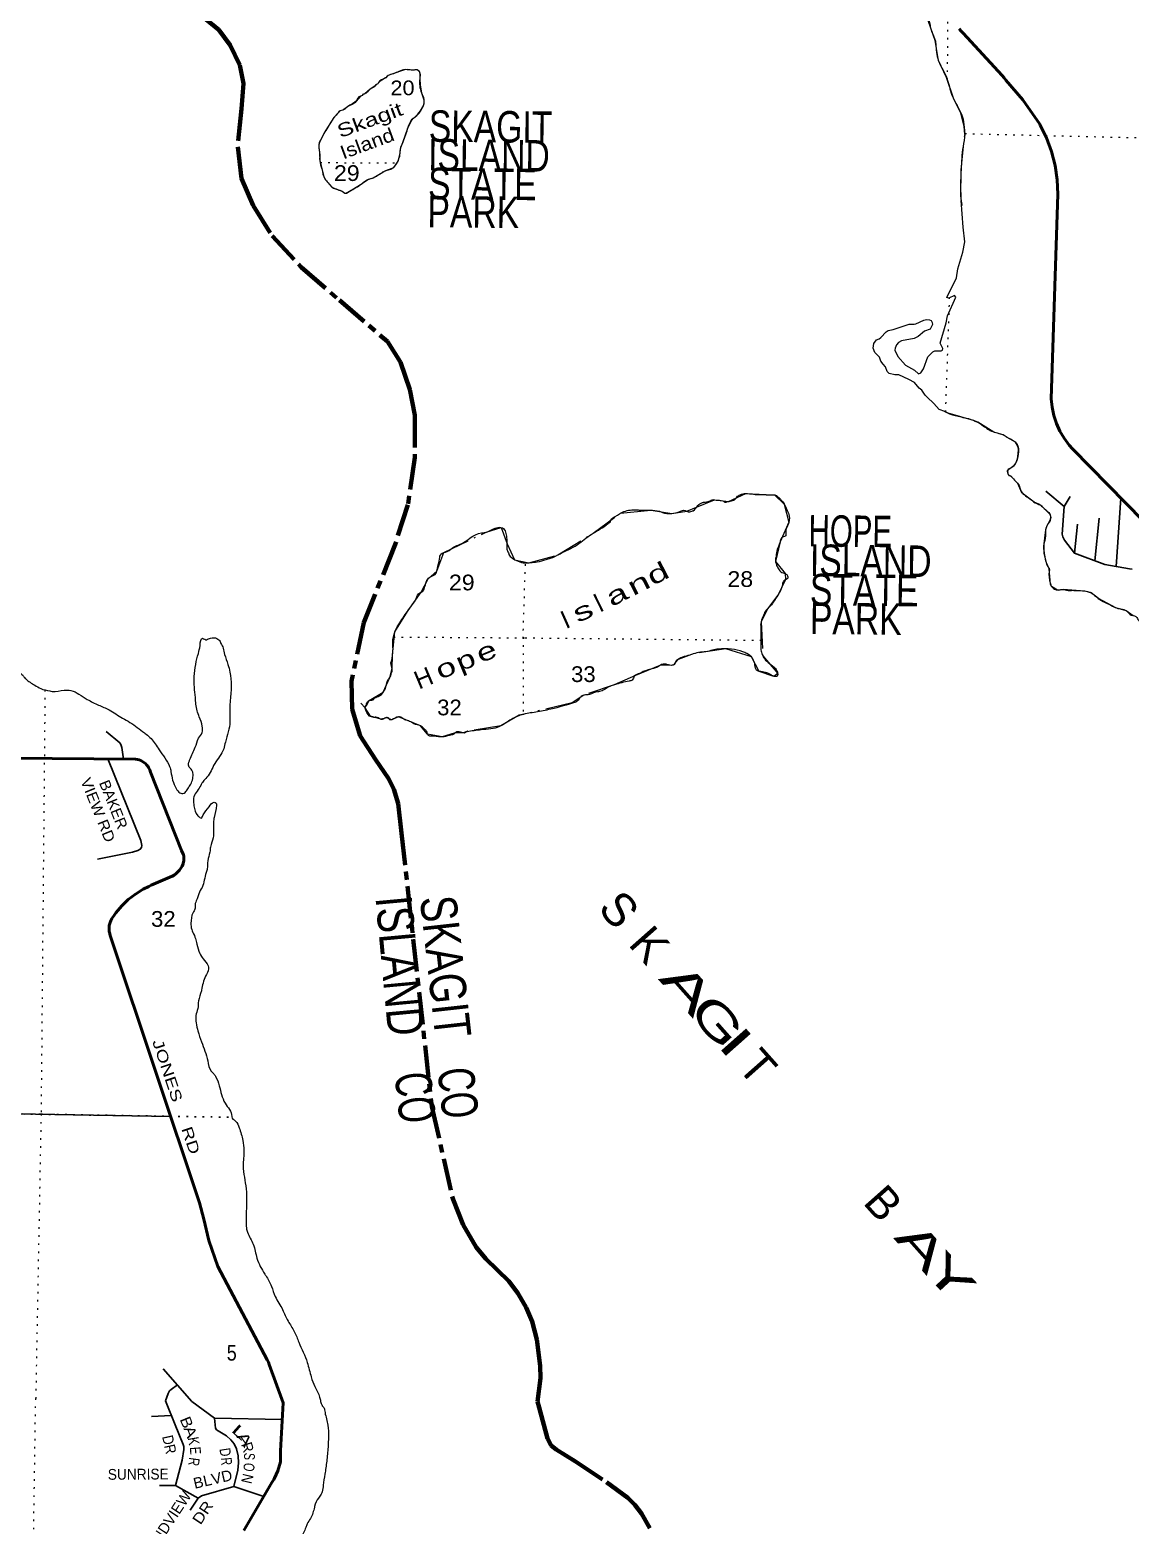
# Model space of a CAD drawing. Header units: feet. Extents: x -493433 to -244333, y 184684 to 373072.
# Drawn here: x -390233 to -377997, y 323458 to 340089 of the extents above; entities that cross this region are included whole.
import ezdxf
from ezdxf.enums import TextEntityAlignment as Align

# ---------------------------------------------------------------- set-up
doc = ezdxf.new("R2010")
doc.units = ezdxf.units.FT
doc.header["$LTSCALE"] = 60
for name, pattern in [('DOT_DASHED', [7.7, 5, -1.2, 0.3, -1.2]), ('DOTTED', [1.5, 0.3, -1.2]), ('LONG_DASH_SHORT_DASH', [9.9, 6, -1.2, 1.5, -1.2])]:
    doc.linetypes.add(name, pattern=pattern)
for name, color, linetype, lineweight in [('11', 7, 'LONG_DASH_SHORT_DASH', 60), ('12', 7, 'LONG_DASH_SHORT_DASH', 13), ('26', 7, 'Continuous', 40), ('27', 7, 'Continuous', 13), ('29', 7, 'Continuous', 25), ('30', 7, 'Continuous', 13), ('39', 7, 'Continuous', 13), ('41', 7, 'Continuous', 13), ('44', 7, 'DOT_DASHED', 13), ('6', 7, 'DOTTED', 25), ('7', 7, 'DOTTED', 13)]:
    doc.layers.add(name, color=color, linetype=linetype, lineweight=lineweight)
doc.layers.add('42', color=7, linetype='Continuous')

msp = doc.modelspace()

# ---------------------------------------------------------------- linework, layer by layer
at = {"layer": '11'}
for points in [[(-388372.74, 340286.98), (-388129.99, 340088.07), (-388005.49, 339919.9), (-387899.74, 339698.2), (-387856.34, 339494.15), (-387880.98, 339212.07), (-387921.25, 338788.11), (-387877.71, 338437.64), (-387750.32, 338136.26), (-387539.4, 337799.87), (-387215.93, 337450.77), (-386789.1, 337081.2), (-386256.94, 336621.99), (-386110.27, 336392.51), (-386006.77, 336089.75), (-385953.36, 335803.16), (-385952.33, 335332.6), (-386027.88, 334806.66), (-386171.65, 334363.64), (-386517.39, 333497.64), (-386657.26, 332845.66), (-386648.47, 332533.2), (-386560, 332237.53), (-386390.64, 331975.03), (-386243.47, 331763), (-386183.91, 331644.86), (-386137.38, 331484.6), (-386099.38, 331155.6), (-385763.09, 328112.09), (-385527.03, 327078.17), (-385414.43, 326799.19), (-385270.28, 326548.62), (-385163.68, 326417.7), (-384907.45, 326169.85), (-384807.14, 326038.98), (-384714.58, 325878.1), (-384647.51, 325721.31), (-384594.7, 325521.28), (-384557.97, 325228.41), (-384554.59, 325092.62), (-384586.66, 324832.17), (-384570.68, 324766.57)], [(-384570.68, 324766.57), (-384476.39, 324422.35), (-384434.3, 324344.43), (-384381.7, 324296.77), (-384166.08, 324165.39), (-383821.93, 323936.54), (-383584.58, 323760.12), (-383505.57, 323681.79), (-383432.36, 323586.37), (-383338.86, 323425.22)]]:
    msp.add_lwpolyline(points, dxfattribs=at)
at = {"layer": '26'}
msp.add_line((-388646.97, 330672.73), (-388643.39, 330674.01), dxfattribs=at)
for points in [[(-376070.5, 332814.02), (-378638.33, 335429.64), (-378674.85, 335471.43), (-378730.14, 335546.51), (-378777.28, 335626.95), (-378815.75, 335711.89), (-378845.13, 335800.37), (-378865.11, 335891.45), (-378875.45, 335984.11), (-378800.96, 338260.63), (-378807.34, 338421.21), (-378830.47, 338580.24), (-378870.1, 338735.99), (-378925.79, 338886.73), (-378996.93, 339030.83), (-379001.73, 339039.32), (-379188.26, 339310.34), (-379377.16, 339530.14), (-379398.64, 339555.14), (-379419.7, 339580.14), (-379853.95, 340051.85), (-379876.41, 340076.26), (-379899.58, 340101.85)], [(-390449.81, 331988.17), (-389057.68, 331976.75), (-389037.79, 331973.6), (-389018.33, 331968.39), (-388999.52, 331961.17), (-388981.57, 331952.03), (-388964.67, 331941.06), (-388949.02, 331928.38), (-388934.77, 331914.14), (-388922.09, 331898.49), (-388912.53, 331883.76), (-388899.9, 331858.81), (-388890, 331833.76), (-388545.62, 330962.2), (-388529.36, 330921.04), (-388526.3, 330912.2), (-388522.71, 330898.26), (-388519.7, 330878.05), (-388519.35, 330869.95), (-388519.36, 330844.98), (-388526.78, 330819.95), (-388529.19, 330812.34), (-388539.92, 330787.75), (-388553.16, 330764.41), (-388568.76, 330742.59), (-388586.56, 330722.52), (-388606.36, 330704.42), (-388627.95, 330688.49), (-388651.08, 330674.9)], [(-387416.62, 324815.89), (-387570.73, 325244.82), (-387579.7, 325269.8), (-387592.92, 325294.82), (-388141.8, 326333.65), (-388244.58, 326621.42), (-388299.44, 326860.65), (-388348.33, 327041.81), (-389329.45, 329981.27), (-389337.79, 330006.27), (-389344.05, 330031.27), (-389345.7, 330036.46), (-389350.29, 330058.77), (-389352.52, 330081.43), (-389352.37, 330104.21), (-389349.84, 330126.84), (-389344.96, 330149.09), (-389337.78, 330170.7), (-389330.81, 330186.09), (-389319.92, 330205.62), (-389298.63, 330236.09), (-389276.89, 330267.2), (-389212.12, 330344.47), (-389139.62, 330414.54), (-389060.19, 330476.66), (-388974.7, 330530.13), (-388909.1, 330562.16), (-388884.1, 330574.37), (-388859.1, 330585.98), (-388651.08, 330674.89)], [(-387852.1, 323397.74), (-387540.64, 323931.5), (-387520.49, 323966.02), (-387513.31, 323981.5), (-387476.63, 324060.51), (-387446.55, 324162.83), (-387445.31, 324232.56), (-387444.6, 324271.93), (-387445.46, 324282.56), (-387416.62, 324815.89)]]:
    msp.add_lwpolyline(points, dxfattribs=at)
at = {"layer": '29'}
for p, q in [((-378730.88, 334788.05), (-378935.63, 334956.76)), ((-378730.88, 334788.05), (-378662.29, 334897.17)), ((-378150.21, 334120.37), (-378100.04, 334881.34)), ((-378388.21, 334183.73), (-378341.78, 334657.9)), ((-378615.39, 334267.66), (-378581.14, 334590.3)), ((-392613.37, 328066.7), (-388667.27, 328003.29)), ((-388750.47, 325197.14), (-388430.18, 324833.55)), ((-388660.17, 324676.95), (-388882.28, 324666.99)), ((-388615.3, 323898.35), (-388792.81, 323897.2)), ((-388615.3, 323898.35), (-388361.05, 323758.78))]:
    msp.add_line(p, q, dxfattribs=at)
for points in [[(-377973.2, 334090.78), (-378005.02, 334094.97), (-378276.57, 334142.48), (-378615.31, 334267.63), (-378726.02, 334412.52), (-378743.07, 334449.08), (-378750.63, 334481.17), (-378730.88, 334788.05)], [(-389385.15, 332284.21), (-389234.09, 332158.73), (-389222.76, 332141.98), (-389210.58, 332107.86), (-389192.18, 331977.85)], [(-389365.82, 331979.28), (-388999.76, 331071.63), (-388986.44, 331015.9), (-388991.31, 330993.96), (-389005.56, 330975.35), (-389032.73, 330962.28), (-389092.93, 330942.92), (-389479.77, 330866.18)], [(-388593.15, 325018.55), (-388661.92, 324966.99), (-388679.47, 324949.23), (-388696.52, 324922.42), (-388724.49, 324838.69)], [(-388724.49, 324838.69), (-388618.68, 324573.37), (-388527.99, 324353.93), (-388520.5, 324332.25), (-388520.5, 324299.75), (-388540.86, 324181.54), (-388615.3, 323898.35)], [(-388430.18, 324833.55), (-388178.98, 324647.66), (-387426.47, 324633.82)], [(-388178.98, 324647.66), (-388167.95, 324536.88), (-388158.31, 324519.11), (-388140.45, 324504.49), (-388047.32, 324451.2), (-387997.53, 324407), (-387961.79, 324359.87), (-387936.42, 324305.54), (-387917.94, 324229.88), (-387911.44, 324151.89), (-387920.8, 324070.09), (-387964.23, 323886.48)], [(-387631.01, 323776.63), (-387964.23, 323886.48), (-388323.98, 323783.03), (-388361.05, 323758.78), (-388449.49, 323624.62)]]:
    msp.add_lwpolyline(points, dxfattribs=at)
at = {"layer": '39'}
for p, q in [((-379876.02, 338186.76), (-379866.42, 338134.71)), ((-379857.55, 338160.67), (-379857.74, 338160.13)), ((-383793.98, 334604.84), (-383777.41, 334618.45)), ((-384215.51, 332597.65), (-384215.59, 332597.65))]:
    msp.add_line(p, q, dxfattribs=at)
for points in [[(-380602.78, 341287.24), (-380566.8, 341198.67), (-380546.37, 341141.51), (-380536.15, 341080.62), (-380507.58, 341025.22), (-380476.3, 340927.35), (-380415.11, 340687.24), (-380385.22, 340609.59), (-380324.38, 340488.58), (-380304.95, 340399.16), (-380285.51, 340309.73), (-380245.49, 340233.78), (-380222.08, 340142.21), (-380209.71, 340085.3), (-380162.92, 339966.76), (-380158.12, 339926.24), (-380156.67, 339908.02), (-380121.83, 339729.3), (-380078.08, 339643.14), (-380034.79, 339550.29), (-379977.75, 339363.45), (-379886.53, 339180.93), (-379854.86, 339095.16), (-379838.45, 338973.52), (-379835.79, 338929.04), (-379854.21, 338790.34), (-379876.31, 338532.66), (-379881.66, 338294.65), (-379876.02, 338186.76)], [(-386251.73, 339580.94), (-386129.25, 339625.54), (-386057.94, 339647.52), (-385969.35, 339640.7), (-385932.87, 339645.6), (-385893.66, 339608.04), (-385893.51, 339547.48), (-385874.31, 339385.39), (-385848.26, 339313.92), (-385847.24, 339281.6), (-385860.71, 339237.61), (-385942.89, 339125.14), (-385969.73, 339105.8), (-386031.88, 338988.66), (-386089.4, 338824.96), (-386095.96, 338809.01), (-386106.84, 338783.11), (-386117.59, 338696.65), (-386135.65, 338634.65), (-386173.88, 338573.27), (-386194.66, 338553.75), (-386294.76, 338514.5), (-386337.92, 338489.62), (-386422.2, 338439.78), (-386481.29, 338421.46), (-386557.64, 338367.34), (-386697.48, 338282.92), (-386722.05, 338271.57), (-386767.61, 338299.25), (-386805.61, 338310.53), (-386813.55, 338314.82), (-386869.38, 338336.76), (-386916.22, 338388.69), (-386953.22, 338432.25), (-386986.15, 338542.27), (-387009.56, 338633.85), (-387010.79, 338724.72), (-387019.37, 338773.44), (-387006.93, 338849.75), (-386992, 338875.51), (-386963.86, 338937.21), (-386919.4, 339004.44), (-386853.53, 339111.37), (-386826.39, 339140.79), (-386782.55, 339187.86), (-386754.01, 339197.05), (-386667.52, 339252.88), (-386657.32, 339256.59), (-386605.66, 339295.33), (-386557.48, 339352.36), (-386537.07, 339359.79), (-386532.73, 339369.75), (-386510.3, 339377.12), (-386452.23, 339427.77), (-386396.67, 339462.36), (-386379.91, 339482.02), (-386363.59, 339487.57), (-386354.97, 339505.46), (-386276.73, 339555.48), (-386251.73, 339580.94)], [(-391679.5, 336873), (-391651.49, 336849.32), (-391634.44, 336829.2), (-391532.08, 336745.26), (-391445.48, 336673.9), (-391375.85, 336641.45), (-391316.54, 336601.23), (-391227.68, 336537.89), (-391179.33, 336469.77), (-391124.31, 336421.61), (-391074.31, 336341.32), (-390967.08, 336218.87), (-390933.44, 336197.63), (-390901.42, 336188.55), (-390844.57, 336134.29), (-390808.82, 336050.41), (-390806.99, 336044.3), (-390786.19, 335868.04), (-390786.67, 335787.31), (-390787.96, 335549.18), (-390805.87, 335426.62), (-390808.48, 335341.92), (-390841.84, 335110.84), (-390866.4, 334772.52), (-390873.82, 334728.35), (-390876.76, 334502.37), (-390872.51, 334443.71), (-390823.03, 334216.09), (-390797.44, 333868.12), (-390791.41, 333736.73), (-390756.52, 333624.62), (-390754.88, 333612.46), (-390740.06, 333569.61), (-390721.92, 333437.84), (-390686.97, 333327.75), (-390614.03, 333206.37), (-390567.32, 333150.41), (-390476.94, 333070.88), (-390439.2, 333051.52), (-390435.36, 333045.35), (-390451.79, 333035.77), (-390436.41, 333011.07), (-390388.02, 333009.55), (-390349.63, 332945.78), (-390312.38, 332910.3), (-390304.63, 332899.96), (-390279.35, 332868.89), (-390178.52, 332801.13), (-390111.09, 332762.69), (-390013.04, 332735.39), (-389986.96, 332730.53), (-389851.32, 332744.44), (-389776.72, 332742.09), (-389687.24, 332698.92), (-389594.16, 332641.5), (-389468.94, 332579.04), (-389351.55, 332524.89), (-389203.02, 332433.44), (-389119.71, 332386.41), (-388959.89, 332268.36), (-388940.15, 332253.62), (-388838.43, 332149.5), (-388796.13, 332081.56), (-388678.81, 331894.21), (-388664.37, 331839.26), (-388645.17, 331741.77), (-388605.57, 331651.72), (-388564.73, 331602), (-388542.74, 331595.25), (-388497.7, 331616.04), (-388470.18, 331657.56), (-388444.68, 331699.15), (-388420.59, 331825.55), (-388431.76, 331856.17), (-388466.8, 331897.64), (-388458.88, 331957.94), (-388454.42, 331971.94), (-388393.67, 332109.3), (-388356.29, 332209.04), (-388318.01, 332272.43), (-388315.76, 332345.02), (-388348.94, 332446.98), (-388373.03, 332516.37), (-388392.74, 332662.31), (-388405.68, 332896.85), (-388359.41, 333153.75), (-388340.54, 333241.97), (-388311.84, 333321.8), (-388263.89, 333306.17), (-388255.64, 333311.96), (-388245.43, 333315.68), (-388225.02, 333323.12), (-388152.5, 333318.82), (-388117.2, 333285.42), (-388107.74, 333264.94), (-388083.16, 333211.68), (-388069.14, 333142.62)], [(-380066.28, 335850.02), (-380004.65, 335819.83), (-379876.62, 335783.51), (-379718.58, 335738.16), (-379627.46, 335682.81), (-379524.43, 335621.03), (-379394.62, 335576.58), (-379368.91, 335559.62), (-379275.72, 335506.22), (-379241.23, 335446.6), (-379237.95, 335422.28), (-379251.4, 335313.7), (-379279.6, 335250), (-379314.76, 335222.85), (-379341.47, 335207.54), (-379358.29, 335185.87), (-379357.02, 335161.61), (-379343.78, 335132.94), (-379319.83, 335124.11), (-379313.97, 335117.87), (-379232.22, 335020.43), (-379222.89, 334995.91), (-379206.12, 334950.98), (-379101.75, 334866.95), (-379070.3, 334839.73), (-378992.8, 334800.95), (-378953.54, 334765.41), (-378888.88, 334702.81), (-378880.3, 334654.1), (-378923.17, 334572.7), (-378936.65, 334528.71), (-378938.21, 334478.3), (-378938.83, 334458.13), (-378955.87, 334363.81), (-378955.99, 334295.18), (-378945.83, 334232.29), (-378910.95, 334120.18), (-378895.63, 334093.46), (-378897.64, 334058.45)], [(-383777.41, 334618.45), (-383775.02, 334630.48), (-383723.12, 334677.29), (-383626.61, 334730.78), (-383480.7, 334750.41), (-383434.39, 334746.93), (-383309.26, 334747.03), (-383204.98, 334725.59), (-383167.05, 334712.29), (-383098.5, 334710.13), (-383011.12, 334729.59), (-382962.17, 334746.21), (-382894.12, 334727.93), (-382871.69, 334735.3), (-382857.39, 334740.9), (-382803.16, 334797.73), (-382753.71, 334830.49), (-382739.47, 334834.07), (-382678.55, 334846.28), (-382631.55, 334865), (-382601.5, 334857.99), (-382525.07, 334849.53), (-382497.28, 334834.53), (-382481.03, 334838.06), (-382389.24, 334869.48), (-382370.35, 334893.11), (-382333.24, 334918.18), (-382276.29, 334932.53), (-382185.75, 334923.63), (-382022.44, 334918.5), (-382006.31, 334917.99), (-381947.84, 334916.15), (-381886.77, 334867.8), (-381859.42, 334838.69), (-381811.89, 334744.34), (-381787.61, 334681), (-381800.56, 334588.57), (-381824.79, 334522.73), (-381826.48, 334468.28), (-381826.67, 334462.23), (-381861.44, 334447.18), (-381884.67, 334413.59), (-381895.94, 334375.59), (-381926.85, 334289.78), (-381937.1, 334219.45), (-381939.36, 334211.45), (-381927.69, 334132.37), (-381900.95, 334083.08), (-381881.41, 334062.28), (-381827.66, 334038.39), (-381806.11, 334017.52), (-381804.9, 333991.25), (-381846.16, 333962.27), (-381863.6, 333920.43), (-381885.82, 333854.52), (-381926.37, 333783.13), (-382010.7, 333666.7), (-382052.4, 333623.61), (-382080.6, 333559.9), (-382105.08, 333485.99), (-382102.99, 333423.35), (-382103.3, 333413.27), (-382104.06, 333257.88), (-382102.03, 333193.22), (-382087.52, 333140.29), (-382064.7, 333095.17), (-382007.85, 333040.9), (-381940.99, 332984.3), (-381920, 332945.29), (-381923.45, 332898.98), (-381961.76, 332900.18), (-381997.49, 332919.47), (-382053.31, 332941.4), (-382119.53, 332953.58), (-382145.49, 332962.47), (-382162.82, 332989.26), (-382176.77, 333060.34), (-382180.56, 333068.53), (-382195.75, 333099.29), (-382260.73, 333151.79), (-382302.5, 333171.28), (-382430.79, 333199.53), (-382576.02, 333202.08), (-382642.99, 333190.06), (-382714.17, 333172.11), (-382795.13, 333164.57), (-382874.57, 333140.82), (-383031.74, 333083.19), (-383048.37, 333067.57), (-383063.67, 333029.71), (-383098.26, 333020.7), (-383132.41, 333025.81), (-383140.41, 333028.08), (-383206.94, 333030.17), (-383254.25, 333001.39), (-383299.11, 332986.65), (-383415.22, 332951.95)], [(-386492.63, 332566.28), (-386476.96, 332616.26), (-386456.31, 332631.75), (-386409.56, 332642.39), (-386405.28, 332650.33), (-386360.18, 332673.14), (-386295.75, 332733.69), (-386282.96, 332755.49), (-386245.26, 332865.31), (-386219.89, 332902.86), (-386210.76, 332936.89), (-386204.28, 332950.82), (-386217.29, 333052.14), (-386212.83, 333066.13), (-386194.72, 333194.74), (-386194.47, 333202.81), (-386197.85, 333289.7), (-386183.75, 333353.85), (-386170.16, 333401.86), (-386118.85, 333495.12), (-386021.62, 333637.39), (-385936.98, 333763.91), (-385896.68, 333827.24), (-385872.12, 333838.57), (-385844.53, 333882.11), (-385824.33, 333948.09), (-385786.36, 334001.38), (-385726.9, 334031.81), (-385710.08, 334053.48), (-385703.03, 334085.56), (-385700.64, 334097.6), (-385677.11, 334205.85), (-385661.38, 334257.83), (-385591.83, 334287.94), (-385513.54, 334339.98), (-385454.27, 334364.36), (-385212.12, 334494), (-385167.57, 334498.66), (-385075.48, 334540.17), (-385010.39, 334556.29), (-384978.32, 334549.23), (-384956.7, 334530.38), (-384936.27, 334473.22), (-384928.25, 334406.37), (-384917.94, 334282.91), (-384906.52, 334260.35), (-384904.69, 334254.24), (-384871.61, 334214.85), (-384804.12, 334178.41), (-384725.98, 334159.81), (-384667.33, 334164.02), (-384590.4, 334171.69), (-384490.67, 334198.83), (-384443.86, 334211.49), (-384335.33, 334262.57), (-384146.6, 334361.61), (-383989.63, 334477.77), (-383831.2, 334575.74), (-383793.98, 334604.84)], [(-378897.64, 334058.45), (-378899.08, 334028.23), (-378895.53, 333992.41), (-378890.84, 333952.11), (-378881.26, 333927.28)], [(-378881.26, 333927.28), (-378873.27, 333903.02), (-378835.96, 333869.55), (-378797.96, 333858.27), (-378751.35, 333864.86), (-378687.14, 333852.76), (-378636.61, 333855.2), (-378622.5, 333854.76), (-378471.54, 333841.92), (-378431.58, 333828.56), (-378352.81, 333765.53), (-378192, 333679.73), (-378164.21, 333664.73), (-378038.26, 333626.44), (-377983.17, 333580.31), (-377921.43, 333554.14), (-377910.01, 333531.58), (-377858.46, 333501.69), (-377772.52, 333474.77), (-377738.06, 333479.74), (-377702.01, 333470.53), (-377639.89, 333456.46), (-377608.32, 333433.26), (-377506.49, 333397.76), (-377492.76, 333385.22), (-377441.96, 333331.14), (-377295.45, 333239.74), (-377269.55, 333228.83), (-377092.46, 333081.96), (-376950.43, 332976.57), (-376885.08, 332936.16), (-376824.84, 332926.18), (-376781.8, 332882.44), (-376766.55, 332853.71), (-376755.07, 332833.16), (-376712.71, 332767.24), (-376683.17, 332744.11), (-376660.9, 332680.83), (-376618.36, 332620.95), (-376617.97, 332568.46), (-376604.52, 332481.25), (-376614.96, 332404.87), (-376608.71, 332346.15), (-376628.1, 332306.39), (-376632.64, 332290.39), (-376624.51, 332292.14), (-376571.95, 332229.94), (-376529.84, 332155.95), (-376461.38, 332020.58), (-376418.77, 331962.72), (-376402.88, 331889.55), (-376373.06, 331809.9), (-376369.27, 331801.71), (-376341.41, 331724.13), (-376339.93, 331641.33), (-376317.92, 331570)], [(-388069.14, 333142.62), (-388030.22, 333030.38), (-388008.65, 332944.94), (-387995.11, 332795.15), (-388009.85, 332448.44), (-388007.44, 332395.89), (-388058.89, 332167.41), (-388077.39, 332091.29), (-388177.25, 331928.92), (-388190.09, 331905.1), (-388277.31, 331760.5), (-388314.9, 331719.3), (-388332.09, 331685.52), (-388408.66, 331558.75), (-388412.79, 331490.25), (-388409.69, 331459.87), (-388364.72, 331347.46), (-388337.25, 331322.37)], [(-383415.22, 332951.95), (-383452.19, 332930.91), (-383507.55, 332902.38), (-383535.2, 332856.82), (-383567.84, 332845.74), (-383730.56, 332804.43), (-383781.59, 332785.85), (-383855.54, 332743.77), (-383910.54, 332727.33), (-383920.62, 332727.65), (-384008.37, 332696.1), (-384067.09, 332689.87), (-384110.18, 332667), (-384145.82, 332623.72), (-384159.12, 332614.59)], [(-385370.5, 332286.38), (-385404.01, 332267.66), (-385458.08, 332281.47), (-385486.37, 332280.35), (-385519.44, 332255.15), (-385584.57, 332237), (-385639.45, 332224.6), (-385740.13, 332231.8), (-385776.42, 332232.94), (-385806.28, 332246), (-385819.22, 332284.75), (-385844.68, 332309.77), (-385850.54, 332316.01), (-385887.91, 332347.46), (-385961.88, 332369.97), (-386009.46, 332397.7), (-386063.4, 332415.55), (-386108.9, 332445.23), (-386135.05, 332448.08), (-386206.68, 332416.01), (-386228.92, 332414.69), (-386242.47, 332433.29), (-386276.61, 332438.39), (-386297.21, 332424.91), (-386333.63, 332422.02), (-386385.43, 332443.84), (-386415.73, 332442.77), (-386421.65, 332446.99), (-386433.75, 332447.37), (-386495.96, 332524.01), (-386503.4, 332544.42), (-386496.36, 332576.5)], [(-385370.5, 332286.38), (-385214.27, 332306.93), (-385007.24, 332343.87), (-384894.48, 332413.91), (-384757.65, 332474.22), (-384607.08, 332503.92), (-384439.24, 332536.17), (-384159.12, 332614.59)], [(-388323.26, 331317.9), (-388305.88, 331357.72), (-388240.52, 331448.51), (-388184.53, 331497.22), (-388162.6, 331488.45), (-388157.3, 331464.06), (-388183.65, 331329.66), (-388191.37, 331275.4), (-388194.66, 331103.95), (-388224.1, 330999.92), (-388231.96, 330941.63), (-388255.04, 330847.49), (-388259.8, 330758.83), (-388273.21, 330716.87), (-388318.69, 330550.77), (-388355.21, 330479.26), (-388368.73, 330433.26), (-388377.36, 330415.37), (-388395.3, 330357.39), (-388398.81, 330309.06), (-388418.13, 330271.32), (-388442.03, 330150.97), (-388441.01, 330118.65), (-388390.75, 329981.83), (-388376.48, 329920.84), (-388341.42, 329814.78), (-388306.94, 329755.16), (-388250.77, 329678.73), (-388245.72, 329646.27), (-388280.59, 329562.6), (-388323.69, 329408.54), (-388326.02, 329398.52), (-388357.67, 329288.5), (-388366.39, 329201.99), (-388386.9, 329125.93), (-388383.4, 329043.07), (-388363.97, 328953.66), (-388323.35, 328831.28), (-388255.17, 328621.25), (-388216.31, 328507), (-388188.96, 328477.89), (-388169.62, 328451.04), (-388126.48, 328344.73), (-388061.83, 328150.96), (-387987.69, 328003.31), (-387987.87, 327997.26), (-387948.86, 327953.65), (-387904.79, 327877.59), (-387864.8, 327735.05), (-387852.03, 327625.66), (-387861.36, 327454.4), (-387847.14, 327326.8), (-387828.88, 327199.07), (-387823.66, 327041.48), (-387829.08, 326866.05), (-387824.25, 326760.95), (-387813.53, 326716.21), (-387749.08, 326580.98), (-387707.45, 326426.28), (-387620.07, 326249.96), (-387610.42, 326235.53), (-387545.61, 326112.4), (-387504.69, 326000.11), (-387422.42, 325854.22), (-387361.77, 325727.19), (-387292.67, 325611.99), (-387241.92, 325491.31), (-387147.97, 325266.35), (-387104.5, 325105.54), (-387063.39, 324999.3), (-387010.55, 324880.58), (-386999.89, 324833.82), (-386992.93, 324809.66)], [(-386992.93, 324809.66), (-386984.93, 324795.44), (-386980.93, 324784.44), (-386968.93, 324770.44), (-386956.03, 324741.1), (-386950.55, 324708.75), (-386918.77, 324569.08), (-386913.01, 324439.94), (-386917.1, 324325.08), (-386932.02, 324168.07), (-386952.78, 324023.26), (-386971.13, 323900.58), (-386982.51, 323828.2), (-387007.62, 323778.22), (-387024.11, 323758.35), (-387066.12, 323666.32), (-387068.32, 323656.27), (-387112.91, 323532.04), (-387150.34, 323470.18), (-387165.17, 323430.1), (-387188.45, 323370.02), (-387223.78, 323312.16), (-387296.33, 323204.53), (-387373.41, 323068.75), (-387458.34, 322945.21), (-387533.08, 322827.54), (-387591.61, 322713.62), (-387612.87, 322653.5), (-387644.09, 322599.6), (-387704.68, 322483.71), (-387712.92, 322473.76), (-387762.41, 322414.13), (-387795.04, 322394.53), (-387895.06, 322329.72), (-387995.36, 322248.78), (-388034.39, 322188.05)]]:
    msp.add_spline(points, degree=3, dxfattribs=at)
at = {"layer": '44'}
for points in [[(-379363.93, 335556.56), (-379407.34, 335583), (-379513.67, 335615.36), (-379692.1, 335725.19), (-379738.92, 335745.59), (-379877.75, 335783.83), (-380018.35, 335824.57), (-380058.35, 335845.32), (-380121.6, 335866.91), (-380181.14, 335934.91), (-380254.79, 336002.64), (-380274.32, 336027.47), (-380313.96, 336082.78), (-380342.03, 336105.43), (-380394.19, 336165.2), (-380457.28, 336200.46), (-380570.31, 336251.35), (-380612.86, 336252.48), (-380675.89, 336267.85), (-380699.7, 336287.48), (-380718.93, 336341.38), (-380742.84, 336372.31), (-380767.4, 336403.77), (-380785.22, 336447.11), (-380834.75, 336499.15), (-380853, 336548.14), (-380845.3, 336599.33), (-380816.7, 336642.34), (-380786.88, 336651.16), (-380770.43, 336668.9), (-380710.9, 336731.17), (-380688.19, 336743.72), (-380631.55, 336754.57), (-380452.16, 336816.74), (-380397.85, 336814.27), (-380378.43, 336819.71), (-380290.49, 336860.51), (-380261.69, 336866.77), (-380227.42, 336864.66), (-380210.78, 336855.29), (-380197.09, 336834.36), (-380194.26, 336810.82), (-380219.21, 336761.35), (-380282.25, 336738.35), (-380352.04, 336677.61), (-380399.64, 336657.9), (-380538.19, 336630.55), (-380572.65, 336610.7), (-380593.31, 336585.17), (-380611.22, 336548.63), (-380613.28, 336525.4), (-380579.86, 336456.54), (-380493.16, 336361.24), (-380393.79, 336303.91), (-380351.71, 336264.23), (-380324.48, 336274.26), (-380294.84, 336319.74), (-380246.89, 336451.35), (-380191.35, 336506.62), (-380167.94, 336520.75), (-380099, 336517.38), (-380082.93, 336525.63), (-380077.92, 336546.09), (-380109.59, 336603.52), (-380043.7, 336829.24), (-380027.74, 336906.7), (-379936.28, 337114.97), (-379950.81, 337136.11), (-380012.51, 337105.74), (-380033.88, 337111.78), (-379928.49, 337329.75), (-379913.9, 337432.66), (-379858.26, 337615), (-379835.44, 337732.74), (-379854.72, 337893.52), (-379879.06, 338233.7), (-379876.37, 338531.74), (-379836.03, 338925.26), (-379842.9, 339019.07), (-379877.79, 339161), (-379962.64, 339329.75), (-380038.28, 339558.2), (-380129.55, 339749.43), (-380164.02, 339972.41), (-380287.37, 340318.3)], [(-377963.42, 333571.22), (-378041.03, 333627.76), (-378154.93, 333660.23), (-378349.41, 333763.7), (-378429.68, 333827.47), (-378499.52, 333845.11), (-378740.96, 333863.49), (-378803.17, 333858.72), (-378869.58, 333897.67), (-378881.01, 333925.01), (-378896.36, 334095.54), (-378925.33, 334161.11), (-378952.75, 334268.6), (-378957.29, 334341.46), (-378937.6, 334498.04), (-378931.9, 334550.53), (-378883.05, 334646.98), (-378877.94, 334665.27), (-378883.32, 334694.9), (-378904.2, 334718.71), (-378976.39, 334786.5), (-379011.58, 334812.57), (-379062.65, 334834.31), (-379106.38, 334870.7), (-379154.26, 334901.27), (-379200.32, 334940.89), (-379245.62, 335044.34), (-379310.98, 335114.54), (-379322.81, 335126.18), (-379346.95, 335136.88), (-379355.94, 335157.63), (-379358.99, 335183.51), (-379345.52, 335204.33), (-379286.05, 335243.51), (-379265.98, 335269.95), (-379250.3, 335318.44), (-379241.06, 335372.62), (-379238.02, 335426.89), (-379245.38, 335459.89), (-379270.02, 335501.56), (-379363.93, 335556.56)], [(-386492.63, 332566.28), (-386461.02, 332629.34), (-386303.71, 332723.92), (-386230.04, 332886.9), (-386205.6, 332986.35), (-386200.77, 333138.49), (-386173.56, 333392.11), (-386026.98, 333629.43), (-385881.18, 333833.99), (-385802.15, 333984.16), (-385706.64, 334068.26), (-385627.46, 334276.82), (-385159.77, 334501.46), (-384991.56, 334554.5), (-384925.52, 334373.33), (-384842.27, 334195.63), (-384684.04, 334162.56), (-384361.82, 334248.63), (-383969.64, 334490.71), (-383663.79, 334714.9), (-383324.66, 334747.84), (-383093.97, 334710.86), (-382925.88, 334735.59), (-382818.78, 334781.22), (-382619.76, 334863.1), (-382462.93, 334843.12), (-382269.09, 334932.15), (-381952.8, 334916.31), (-381843.44, 334811.71), (-381793.46, 334614.09), (-381890.1, 334395.41), (-381939.28, 334175.42), (-381831.91, 334040.88), (-381829.4, 333975.87), (-381907.54, 333812.79), (-382025.48, 333651.53), (-382101.15, 333505.84), (-382081.67, 333124.72), (-381915.48, 332928.62), (-381957.8, 332898.35), (-382121.69, 332954.06), (-382206.11, 333113.6), (-382494.7, 333204.84), (-382843.46, 333150.84), (-383022.08, 333087.4), (-383077.33, 333022.76), (-383225.92, 333019.85), (-383495.99, 332908.54), (-383736.41, 332802.68), (-384070.81, 332688.79), (-384202.3, 332602.5), (-384789.72, 332465.06), (-384994.91, 332348.11), (-385367.37, 332286.79), (-385409.96, 332268.25), (-385501.44, 332269.36), (-385647.73, 332224.28), (-385811.77, 332255.33), (-385888.57, 332347.87), (-386132.56, 332448.48), (-386209.71, 332415.19), (-386258.68, 332438.71), (-386328.4, 332421.36), (-386446.09, 332457.09), (-386503.67, 332547.82), (-386552.8, 332599.6)]]:
    msp.add_lwpolyline(points, dxfattribs=at)
msp.add_lwpolyline([(-385926.79, 339643.89), (-385939.09, 339646.08), (-385971.75, 339640.76), (-386036.48, 339649.35), (-386066.47, 339645.46), (-386206.5, 339598.08), (-386248.98, 339582.03), (-386260.3, 339575.22), (-386275.16, 339556.81), (-386287.86, 339547.55), (-386350.11, 339509.29), (-386356.93, 339503.12), (-386359.69, 339495.25), (-386363.91, 339487.31), (-386381.44, 339480.57), (-386396.48, 339462.5), (-386449.09, 339429.99), (-386508.23, 339378.72), (-386514.3, 339374.99), (-386529.63, 339371.32), (-386537.6, 339359.41), (-386556.03, 339353.49), (-386604.35, 339296.51), (-386643.66, 339264.91), (-386673.21, 339249.88), (-386742.47, 339203.72), (-386757.84, 339195.49), (-386780.84, 339189.38), (-386802.73, 339166.36), (-386852.08, 339113.01), (-386959.08, 338944.92), (-386997.47, 338866.1), (-387011.25, 338838.77), (-387018.52, 338807.63), (-387019.72, 338780.33), (-387010.61, 338722.22), (-387009.98, 338636.02), (-386964.74, 338457.09), (-386948.18, 338424.49), (-386911.71, 338383.47), (-386872.5, 338339.67), (-386855.72, 338328.3), (-386761.74, 338296.31), (-386729.58, 338272.25), (-386712.73, 338274.57), (-386555.78, 338368.53), (-386479.05, 338422.72), (-386451.58, 338430.76), (-386416.22, 338443.26), (-386308.42, 338506.68), (-386275.54, 338523.61), (-386202.26, 338549.69), (-386186.27, 338559.8), (-386166.81, 338582.38), (-386137.72, 338629.84), (-386117.11, 338699.11), (-386108.12, 338779.73), (-386084.32, 338837.72), (-386029.31, 338995.45), (-386008.1, 339043.16), (-385983.4, 339086), (-385967.09, 339108.8), (-385948.18, 339120.76), (-385918.2, 339152.57), (-385889.86, 339189.03), (-385862.86, 339233.4), (-385852.55, 339257.67), (-385847.16, 339282.19), (-385846.96, 339306.25), (-385862.21, 339350.8), (-385871.89, 339375.37), (-385878.01, 339407.4), (-385887.08, 339479.14), (-385892.83, 339539.95), (-385892.42, 339600.01), (-385901.25, 339624.51), (-385911.28, 339635.07)], close=True, dxfattribs=at)
at = {"layer": '6'}
for p, q in [((-395443.03, 328105.72), (-390109.9, 328027.57)), ((-390111.92, 328027.63), (-387985.68, 327993.71))]:
    msp.add_line(p, q, dxfattribs=at)
at = {"layer": '7'}
for p, q in [((-380027.1, 339530.97), (-379998.17, 344308.01)), ((-379835.61, 338935.49), (-374884.82, 338817.75)), ((-387004.9, 338612.98), (-386148.65, 338609.1)), ((-380047.5, 335839.06), (-380003.95, 337110.89)), ((-384748.04, 333318.62), (-384721.38, 334160.04)), ((-384748.13, 333334.3), (-384748.58, 332476.04)), ((-390065.22, 332747.58), (-390108.78, 328029)), ((-390108.8, 328031.25), (-390168.38, 324863.95)), ((-390201.85, 322690.66), (-390168.38, 324863.95))]:
    msp.add_line(p, q, dxfattribs=at)
msp.add_lwpolyline([(-386188.47, 333335.81), (-384724.57, 333326.59), (-382104.01, 333299.42)], dxfattribs=at)

# ---------------------------------------------------------------- texts
at = {"layer": '12'}
for s, rotation, width, p in [('ISLAND', 275.304, 0.8, (-386390.11, 330437.32)), ('SKAGIT', 276.304, 0.8, (-385896.39, 330434.42)), ('CO', 276.304, 0.7, (-386178.37, 328473.74)), ('CO', 276.303, 0.7, (-385701.23, 328525.29))]:
    msp.add_text(s, height=403.4, rotation=rotation, dxfattribs=dict(at, width=width)).set_placement(p)
at = {"layer": '27', "width": 1.35}
msp.add_text('JONES     RD', height=120, rotation=288.458, dxfattribs=at).set_placement((-388873.66, 328836.8))
at = {"layer": '30'}
for s, rotation, width, p in [('VIEW RD', 291.964, 1.1, (-389672.69, 331739.88)), ('BAKER', 291.964, 1.05, (-389466.12, 331715.05)), ('DR', 282.454, 0.9, (-388763.14, 324442.47)), ('SUNRISE', 0.371, 0.95, (-389366.38, 323961.59)), ('BLVD', 13.043, 1.05, (-388399.98, 323860.59)), ('DR', 56.607, 1.15, (-388334.97, 323453.13))]:
    msp.add_text(s, height=120, rotation=rotation, dxfattribs=dict(at, width=width)).set_placement(p)
for s, rotation, width, p in [('B', 292.454, 1.15, (-388544.91, 324577.87)), ('A', 291.454, 1.2, (-388502.15, 324473.12)), ('L', 318.404, 1.95, (-387938.5, 324447.03)), ('K', 280, 0.85, (-388470.59, 324382.34)), ('E', 274.227, 0.8, (-388451.47, 324281.51)), ('D', 278.726, 0.8, (-388118.57, 324259.47)), ('A', 305.031, 1.55, (-387894.06, 324378.66)), ('R', 286.726, 0.95, (-387868.49, 324305.94)), ('R', 262.272, 0.8, (-388467.19, 324169.75)), ('R', 274.764, 0.75, (-388105.64, 324161.59)), ('O', 261.692, 0.75, (-387855.52, 324110)), ('S', 267.472, 0.75, (-387851.1, 324223.5)), ('N', 256.692, 0.9, (-387872.89, 323987.68))]:
    msp.add_text(s, height=120, rotation=rotation, dxfattribs=dict(at, width=width)).set_placement(p, align=Align.CENTER)
msp.add_text('GRANDVIEW', height=120, rotation=56.607, dxfattribs=at).set_placement((-388974.68, 322958.63))
at = {"layer": '41'}
for s, height, rotation, p in [('S', 369.3, 310.43, (-383926.8, 330310.99)), ('K', 369.3, 311.469, (-383588.28, 329913.67)), ('T', 369.3, 311.569, (-382376.97, 328547.06)), ('B', 354.5, 311.569, (-380977.66, 327039.91))]:
    msp.add_text(s, height=height, rotation=rotation, dxfattribs=at).set_placement(p)
for s, height, rotation, width, p in [('A', 369.3, 311.565, 1.8, (-383250.07, 329531.49)), ('G', 369.3, 311.568, 1.55, (-382923.04, 329162.72)), ('I', 369.3, 311.568, 1.7, (-382595.98, 328793.96)), ('A', 354.5, 311.566, 1.8, (-380634.06, 326652.51)), ('Y', 354.5, 312.761, 1.75, (-380320.11, 326298.51))]:
    msp.add_text(s, height=height, rotation=rotation, dxfattribs=dict(at, width=width)).set_placement(p)
at = {"layer": '42'}
for s, height, rotation, width, p in [('Skagit', 151.3, 20.304, 1.35, (-386782.26, 338883.75)), ('Island', 151.3, 20.304, 1.15, (-386747.72, 338647.37)), ('d', 201.7, 27.283, 1.55, (-383307.46, 333902.21)), ('n', 201.7, 27.283, 1.6, (-383524.22, 333787.54)), ('a', 201.7, 27.283, 1.55, (-383763.17, 333667.33)), ('s', 201.7, 24.075, 1.6, (-384141.4, 333489.77)), ('p', 201.7, 22.454, 1.4, (-385447.45, 332947.98)), ('e', 201.7, 22.454, 1.45, (-385219.22, 333042.3)), ('o', 201.7, 22.454, 1.45, (-385671.12, 332858.47))]:
    msp.add_text(s, height=height, rotation=rotation, dxfattribs=dict(at, width=width)).set_placement(p)
for s, rotation, p in [('l', 26.048, (-383890.84, 333608.45)), ('I', 24.075, (-384272.7, 333421.78)), ('H', 22.691, (-385905.94, 332750.15))]:
    msp.add_text(s, height=201.7, rotation=rotation, dxfattribs=at).set_placement(p)
at = {"layer": '44'}
for s, width, p in [('SKAGIT', 0.8, (-385797.69, 338845.37)), ('ISLAND', 0.8, (-385805.28, 338525.84)), ('STATE', 0.8, (-385805.27, 338206.31)), ('PARK', 0.8, (-385812.88, 337894.4)), ('HOPE', 0.7, (-381574.21, 334343.43)), ('ISLAND', 0.8, (-381559.01, 334016.29)), ('STATE', 0.8, (-381559.01, 333689.15)), ('PARK', 0.8, (-381559.01, 333369.62))]:
    msp.add_text(s, height=350, rotation=359.406, dxfattribs=dict(at, width=width)).set_placement(p)
at = {"layer": '7', "width": 1.1}
msp.add_text('20', height=163.9, rotation=0.304, dxfattribs=at).set_placement((-386222.47, 339361.29))
at = {"layer": '7'}
for s, width, p in [('29', 1.1, (-386851.72, 338408.53)), ('29', 1.1, (-385572.82, 333854.98)), ('28', 1.1, (-382475.23, 333893.02)), ('33', 1.05, (-384214.01, 332835.25)), ('32', 1.05, (-385703.45, 332464.85)), ('32', 1.05, (-388885.45, 330112.64)), ('5', 0.85, (-388043.43, 325287.11))]:
    msp.add_text(s, height=175, dxfattribs=dict(at, width=width)).set_placement(p)

doc.saveas('drawing.dxf')
